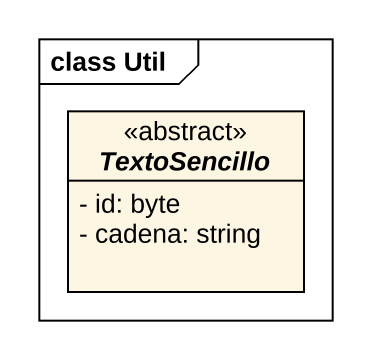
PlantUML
@startuml
mainframe class Util
hide circle
hide empty members
skinparam classAttributeIconSize 0
abstract class TextoSencillo <<abstract>> {
  - id: byte
  - cadena: string
}
@enduml
